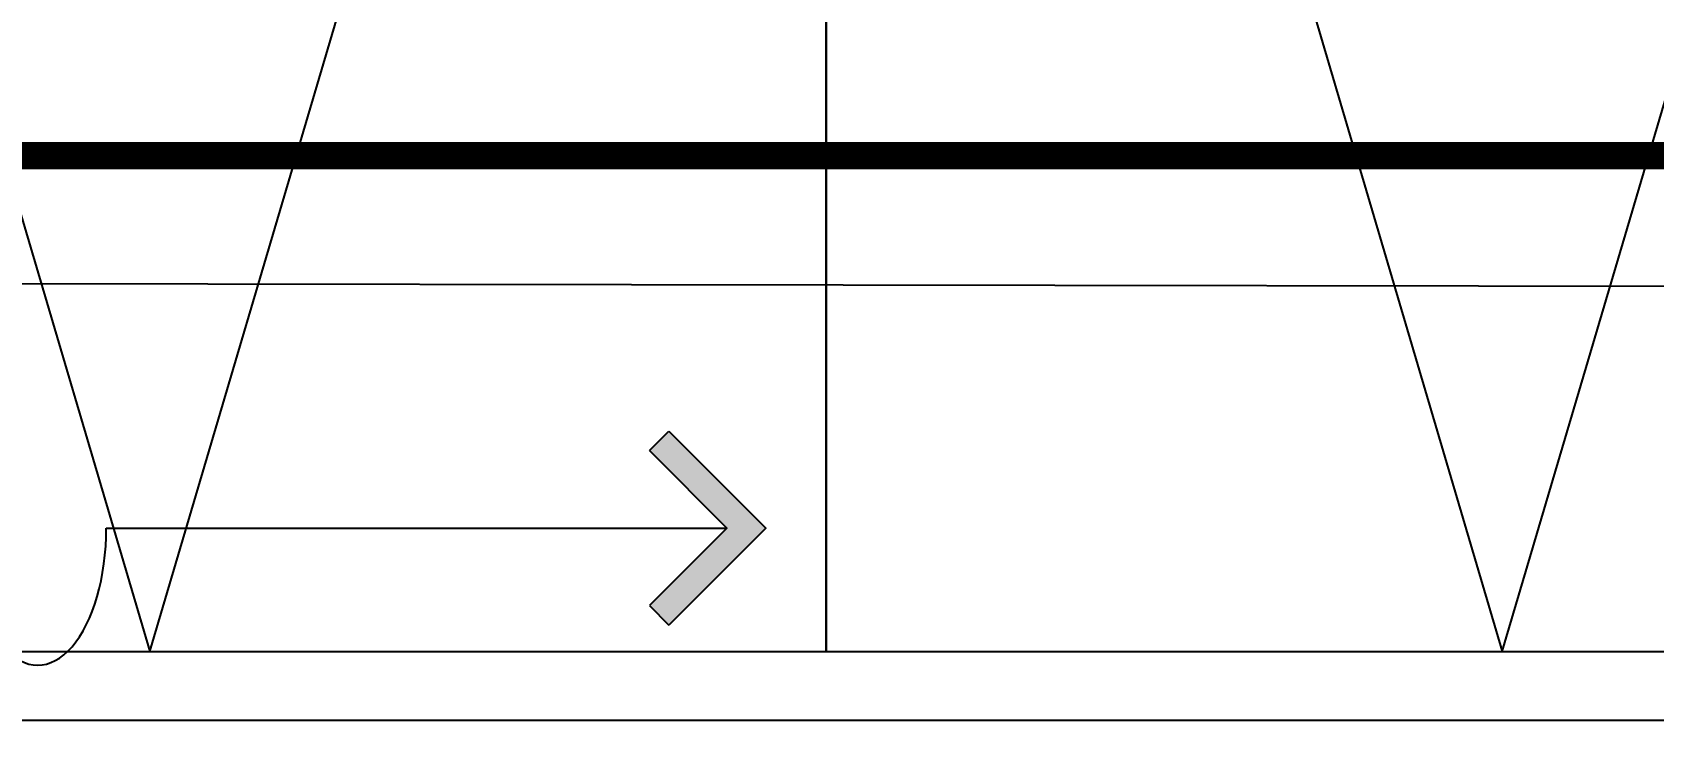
# Model space of a CAD drawing. Header units: inches. Extents: x 3778 to 56227, y -16914 to 35091.
# Drawn here: x 34903 to 35494, y -13809 to -13548 of the extents above; entities that cross this region are included whole.
import ezdxf

# ---------------------------------------------------------------- set-up
doc = ezdxf.new("R2010")
doc.units = ezdxf.units.IN
doc.header["$LTSCALE"] = 100
doc.header["$MEASUREMENT"] = 0
doc.header["$PDSIZE"] = 700.071425
doc.linetypes.add('HID', pattern=[2.5, 1.5, -1])
for name, color, linetype in [('01. F-소품', 3, 'Continuous'), ('06-FUR', 6, 'Continuous'), ('06-LIGHT', 4, 'Continuous'), ('HAT', 8, 'Continuous'), ('RC-LIGHT', 7, 'Continuous')]:
    doc.layers.add(name, color=color, linetype=linetype)
doc.styles.add('HY 울릉도 L', font='')
doc.styles.get('HY 울릉도 L').set_extended_font_data('HY울릉도L')
doc.dimstyles.new('30', dxfattribs={"dimscale": 30, "dimtxt": 2, "dimasz": 1, "dimexe": 1, "dimexo": 1, "dimgap": 1, "dimtad": 1, "dimdec": 0, "dimrnd": 0.05, "dimdsep": 46, "dimlunit": 6, "dimtxsty": 'HY 울릉도 L', "dimblk": 'ARCHTICK', "dimcen": 2.5, "dimdle": 1, "dimclrd": 133, "dimclre": 133, "dimclrt": 30, "dimadec": 0, "dimazin": 0, "dimtfac": 1, "dimtdec": 0, "dimtix": 1, "dimtmove": 2, "dimatfit": 3, "dimldrblk": 'ARCHTICK', "dimfxl": 0, "dimlwd": -1, "dimlwe": -1, "dimarcsym": 0})

# ---------------------------------------------------------------- blocks, each defined once
blk = doc.blocks.new('cjscjdeh')
at = {"layer": '06-FUR', "color": 8}
for p, q in [((142541.85, 67904.88), (142788.52, 67069.88)), ((142788.52, 67069.88), (143035.18, 67904.88)), ((143035.18, 67904.88), (143035.18, 67069.88)), ((143035.18, 67904.88), (143281.85, 67069.88)), ((143035.18, 67069.88), (143035.18, 67904.88)), ((143281.85, 67069.88), (143528.52, 67904.88)), ((142541.85, 67069.88), (143035.18, 67069.88)), ((143035.18, 67069.88), (143528.52, 67069.88)), ((142068.52, 67044.88), (144988.52, 67044.88))]:
    blk.add_line(p, q, dxfattribs=at)
blk = doc.blocks.new('FFSFDF')
at = {"layer": '01. F-소품'}
blk.add_hatch(color=8, dxfattribs=at).paths.add_polyline_path([(1567672.88, 1746751.14), (1567679.95, 1746744.07), (1567715.3, 1746779.43), (1567679.95, 1746814.78), (1567672.88, 1746807.71), (1567701.16, 1746779.43)])
at = {"layer": '01. F-소품', "color": 8}
for p, q in [((1567672.88, 1746807.71), (1567679.95, 1746814.78)), ((1567474.76, 1746779.43), (1567701.16, 1746779.43)), ((1567672.88, 1746751.14), (1567679.95, 1746744.07))]:
    blk.add_line(p, q, dxfattribs=at)
for points in [[(1567679.95, 1746814.78), (1567715.3, 1746779.43), (1567679.95, 1746744.07)], [(1567672.88, 1746807.71), (1567701.16, 1746779.43), (1567672.88, 1746751.14)]]:
    blk.add_lwpolyline(points, dxfattribs=at)
blk.add_ellipse((1567449.76, 1746779.43), major_axis=(0, -50), ratio=0.5, start_param=4.712389, end_param=7.853982, dxfattribs=at)
blk = doc.blocks.new('_ArchTick')
at = {"color": 0, "linetype": 'ByBlock', "const_width": 0.15}
blk.add_lwpolyline([(-0.5, -0.5), (0.5, 0.5)], dxfattribs=at)
blk = doc.blocks.new('*D389')
at = {"layer": 'Defpoints', "color": 0}
for p in [(34205.55, -13638.95), (37165.55, -13643.24), (34205.55, -14256.43)]:
    blk.add_point(p, dxfattribs=at)
at = {"layer": 'HAT', "color": 133}
for p, q in [((34205.55, -13668.95), (34205.55, -14286.43)), ((37165.55, -13673.24), (37165.55, -14286.43)), ((37195.55, -14256.43), (34175.55, -14256.43))]:
    blk.add_line(p, q, dxfattribs=at)
at = {"layer": 'HAT', "color": 133, "xscale": 30, "yscale": 30, "zscale": 30, "rotation": 180}
blk.add_blockref('_ArchTick', (34205.55, -14256.43), dxfattribs=at)
at = {"layer": 'HAT', "color": 133, "xscale": 30, "yscale": 30, "zscale": 30}
blk.add_blockref('_ArchTick', (37165.55, -14256.43), dxfattribs=at)
at = {"layer": 'HAT', "color": 30, "insert": (35685.55, -14190.45), "char_height": 60, "attachment_point": 5, "style": 'HY 울릉도 L'}
blk.add_mtext('2,960', dxfattribs=at)

msp = doc.modelspace()

# ---------------------------------------------------------------- linework, layer by layer
at = {"layer": '06-LIGHT', "color": 10, "linetype": 'HID', "const_width": 10}
msp.add_lwpolyline([(34204.31, -13593.21), (37165.54, -13593.21)], dxfattribs=at)
at = {"layer": 'RC-LIGHT'}
msp.add_line((37165.55, -13643.24), (34205.55, -13638.95), dxfattribs=at)

# ---------------------------------------------------------------- block references
msp.add_blockref('cjscjdeh', (-107842.97, -80843.84))
at = {"color": 0}
msp.add_blockref('FFSFDF', (-1532545.08, -1760508.36), dxfattribs=at)

# ---------------------------------------------------------------- dimensions: what is measured, and where the dimension line sits
at = {"layer": 'HAT'}
dim = msp.add_linear_dim(base=(34205.55, -14256.43), p1=(37165.55, -13643.24), p2=(34205.55, -13638.95), dimstyle='30', override={"dimfxl": 1.25, "dimarcsym": 2}, dxfattribs=at)
dim.commit()
dim.dimension.update_dxf_attribs({"geometry": '*D389', "text_midpoint": (35685.55, -14190.45)})

doc.saveas('drawing.dxf')
